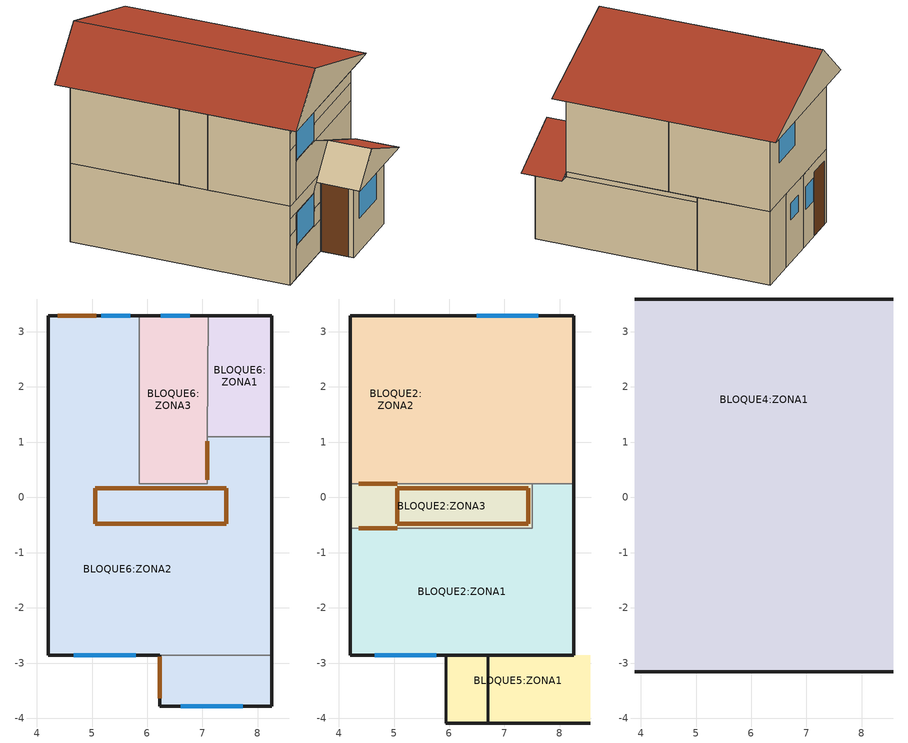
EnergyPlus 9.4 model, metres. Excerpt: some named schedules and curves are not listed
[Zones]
BLOQUE6:ZONA2
 floor ground (Combined ground floor - Uninsulated - Lightweight): 8.26,-3.78 6.23,-3.78 6.23,-2.86 8.26,-2.86 z0; 5.86,0.24 4.21,0.24 4.21,3.29 5.86,3.29 z0; 7.08,-2.86 4.21,-2.86 4.21,0.24 7.08,0.24 z0; 8.26,-2.86 7.08,-2.86 7.08,1.09 8.26,1.09 z0
 wall outside (Wall - Uninsulated - Lightweight): 5.86,3.29 4.21,3.29 4.21,-2.86 z0:2.3; 8.26,-2.86 8.26,1.09 z2.15:2.3; 6.23,-2.86 6.23,-3.78 8.26,-3.78 8.26,1.09 z0:2.15; 5.83,-2.86 6.23,-2.86 z0.93:1.43; 4.63,-2.86 6.23,-2.86 z0:0.93; 4.21,-2.86 4.63,-2.86 z0:1.43; 4.21,-2.86 4.63,-2.86 z1.43:1.93; 4.63,-2.86 5.83,-2.86 z0.93:1.93; 5.83,-2.86,1.43 6.23,-2.86,1.43 6.23,-2.86,2.15 5.93,-2.86,2.15 5.83,-2.86,2.03; 4.21,-2.86,1.93 5.74,-2.86,1.93 6.07,-2.86,2.3 4.21,-2.86,2.3
 wall to BLOQUE5:ZONA1 (Semi-exposed wall Uninsulated - Lightweight): 5.93,-2.86,2.15 8.26,-2.86,2.15 8.26,-2.86,2.29 8.23,-2.86,2.3 6.07,-2.86,2.3
 wall to BLOQUE6:ZONA3 (Lightweight 2 x 25mm gypsum plasterboard with 100mm cavity): 7.08,1.09 7.08,0.24 5.86,0.24 5.86,3.29 z0:2.3
 wall to BLOQUE6:ZONA1 (Lightweight 2 x 25mm gypsum plasterboard with 100mm cavity): 8.26,1.09 7.08,1.09 z0:2.3
 window (Acristalamiento exterior del proyecto - 1001): 5.69,3.29 5.17,3.29 z1.12:1.84; 4.67,-2.86 5.79,-2.86 / 6.61,-3.78 7.73,-3.78 z0.97:1.89
 door inside (IRTSurface): 5.06,-0.48 7.43,-0.48 7.43,0.17 5.06,0.17 z2.3
 door (Wooden door): 5.08,3.29 4.38,3.29 / 6.23,-2.89 6.23,-3.63 z0:2
 door inside (Wooden door): 7.08,1.02 7.08,0.32 z0:2
BLOQUE6:ZONA3
 floor ground (Combined ground floor - Uninsulated - Lightweight): 7.08,0.24 5.86,0.24 5.86,3.29 7.11,3.29 z0
 wall outside (Wall - Uninsulated - Lightweight): 7.11,3.29 5.86,3.29 z0:2.3
 wall to BLOQUE6:ZONA1 (Lightweight 2 x 25mm gypsum plasterboard with 100mm cavity_Rev): 7.08,1.09 7.11,3.29 z0:2.3
 window (Acristalamiento exterior del proyecto - 1001): 6.77,3.29 6.25,3.29 z1.32:1.84
BLOQUE6:ZONA1
 floor ground (Combined ground floor - Uninsulated - Lightweight): 8.26,1.09 7.08,1.09 7.11,3.29 8.26,3.29 z0
 wall outside (Wall - Uninsulated - Lightweight): 8.26,1.09 8.26,3.29 7.11,3.29 z0:2.3
BLOQUE5:ZONA1
 floor outside (Combined external floor - Uninsulated - Lightweight): 6.23,-3.78 5.93,-3.78 5.93,-2.86 6.23,-2.86 z2.15; 8.26,-4.09 5.93,-4.09 5.93,-3.78 8.26,-3.78 z2.15; 8.55,-4.09 8.26,-4.09 8.26,-2.86 8.55,-2.86 z2.15
 floor to BLOQUE6:ZONA2 (Combined semi-exposed roof - Uninsulated - Lightweight_Reversed): 8.26,-3.78 6.23,-3.78 6.23,-2.86 8.26,-2.86 z2.15
 wall outside (Wall - Uninsulated - Lightweight): 5.93,-2.86,2.15 5.93,-4.09,2.15 6.7,-4.09,3.01 6.7,-2.86,3.01; 5.93,-4.09,2.15 8.55,-4.09,2.15 6.7,-4.09,3.01
 wall to BLOQUE2:ZONA1 (Semi-exposed wall Uninsulated - Lightweight_Rev): 8.23,-2.86,2.3 6.07,-2.86,2.3 6.7,-2.86,3.01
 roof outside (Pitched roof - Uninsulated - Lightweight): 8.55,-4.09,2.15 8.55,-2.86,2.15 6.7,-2.86,3.01 6.7,-4.09,3.01
BLOQUE2:ZONA1
 floor to BLOQUE6:ZONA2 (100mm concrete slab_Reversed_Rev): 8.26,-0.56 7.51,-0.56 7.51,0.24 8.26,0.24 z2.3; 8.26,-2.86 4.21,-2.86 4.21,-0.56 8.26,-0.56 z2.3
 wall outside (Wall - Uninsulated - Lightweight): 8.26,-2.86 8.26,0.24 / 4.21,-0.56 4.21,-2.86 z2.3:4.69; 5.81,-2.86 8.26,-2.86 z3.42:3.92; 4.21,-2.86 4.61,-2.86 z2.3:3.92; 4.21,-2.86 4.61,-2.86 z3.92:4.42; 4.21,-2.86 5.81,-2.86 z4.42:4.69; 5.81,-2.86 8.26,-2.86 z3.92:4.69; 4.61,-2.86 5.81,-2.86 z3.42:4.42; 4.61,-2.86,2.3 6.07,-2.86,2.3 6.7,-2.86,3.01 5.82,-2.86,3.42 4.61,-2.86,3.42; 5.82,-2.86,3.42 8.23,-2.86,2.3 8.26,-2.86,2.3 8.26,-2.86,3.42
 wall to BLOQUE2:ZONA3 (Lightweight 2 x 25mm gypsum plasterboard with 100mm cavity_Rev): 7.51,0.24 7.51,-0.56 4.21,-0.56 z2.3:4.69
 wall to BLOQUE2:ZONA2 (Lightweight 2 x 25mm gypsum plasterboard with 100mm cavity): 8.26,0.24 7.51,0.24 z2.3:4.69
 window (Acristalamiento exterior del proyecto - 1001): 4.65,-2.86 5.77,-2.86 z3.46:4.38
 door inside (Wooden door_Rev): 5.06,-0.56 4.36,-0.56 z2.4:4.4
BLOQUE2:ZONA3
 floor to BLOQUE6:ZONA2 (100mm concrete slab_Reversed_Rev): 7.51,-0.56 4.21,-0.56 4.21,0.24 7.51,0.24 z2.3
 wall outside (Wall - Uninsulated - Lightweight): 4.21,0.24 4.21,-0.56 z2.3:4.69
 wall to BLOQUE2:ZONA2 (Lightweight 2 x 25mm gypsum plasterboard with 100mm cavity): 7.51,0.24 4.21,0.24 z2.3:4.69
 door inside (Wooden door): 5.06,0.24 4.36,0.24 z2.4:4.4
BLOQUE2:ZONA2
 floor to BLOQUE6:ZONA2 (100mm concrete slab_Reversed_Rev): 5.86,0.24 4.21,0.24 4.21,3.29 5.86,3.29 z2.3; 8.26,0.24 7.08,0.24 7.08,1.09 8.26,1.09 z2.3
 floor to BLOQUE6:ZONA1 (100mm concrete slab_Reversed_Rev): 8.26,1.09 7.08,1.09 7.11,3.29 8.26,3.29 z2.3
 floor to BLOQUE6:ZONA3 (100mm concrete slab_Reversed_Rev): 7.08,0.24 5.86,0.24 5.86,3.29 7.11,3.29 z2.3
 wall outside (Wall - Uninsulated - Lightweight): 8.26,0.24 8.26,3.29 4.21,3.29 4.21,0.24 z2.3:4.69
 window (Acristalamiento exterior del proyecto - 1001): 7.62,3.29 6.5,3.29 z3.53:4.45
BLOQUE4:ZONA1
 floor outside (Combined external floor - Uninsulated - Lightweight): 4.21,-2.86 3.89,-2.86 3.89,0.22 4.21,0.22 z4.69; 8.26,-3.16 3.89,-3.16 3.89,-2.86 8.26,-2.86 z4.69; 8.58,-3.16 8.26,-3.16 8.26,0.22 8.58,0.22 z4.69; 8.58,0.22 8.26,0.22 8.26,3.29 8.58,3.29 z4.69; 8.58,3.29 4.21,3.29 4.21,3.59 8.58,3.59 z4.69; 4.21,0.22 3.89,0.22 3.89,3.59 4.21,3.59 z4.69
 floor to BLOQUE2:ZONA3 (Combined semi-exposed roof - Uninsulated - Lightweight_Rev): 7.51,-0.56 4.21,-0.56 4.21,0.24 7.51,0.24 z4.69
 floor to BLOQUE2:ZONA1 (Combined semi-exposed roof - Uninsulated - Lightweight_Rev): 8.26,-0.56 7.51,-0.56 7.51,0.24 8.26,0.24 z4.69; 8.26,-2.86 4.21,-2.86 4.21,-0.56 8.26,-0.56 z4.69
 floor to BLOQUE2:ZONA2 (Combined semi-exposed roof - Uninsulated - Lightweight_Rev): 8.26,0.24 4.21,0.24 4.21,3.29 8.26,3.29 z4.69
 wall outside (Wall - Uninsulated - Lightweight): 8.58,3.59,4.69 3.89,3.59,4.69 5.15,3.59,5.93; 3.89,-3.16,4.69 8.58,-3.16,4.69 5.15,-3.16,5.93
 roof outside (Pitched roof - Uninsulated - Lightweight): 8.58,-3.16,4.69 8.58,3.59,4.69 5.15,3.59,5.93 5.15,-3.16,5.93; 3.89,3.59,4.69 3.89,-3.16,4.69 5.15,-3.16,5.93 5.15,3.59,5.93
[Building]
Edificio 1: North Axis=0; Terrain=Suburbs; Loads Convergence Tolerance Value=0.04; Temperature Convergence Tolerance Value=0.4; Solar Distribution=FullExterior; Maximum Number of Warmup Days=25; Minimum Number of Warmup Days=6
[Site:Location]
Sitio (01-01:31-12)  (01-01:31-12): Latitude=-36.77; Longitude=-73.07; Time Zone=-4; Elevation=148
[SizingPeriod:DesignDay] Day of Month=15; Humidity Condition Type=WetBulb; Barometric Pressure=99559.6; Wind Direction=0; Rain Indicator=No; Snow Indicator=No
Name | Month | Day Type | Maximum DryBulb Temperature | Daily DryBulb Temperature Range | Wetbulb or DewPoint at Maximum DryBulb | Wind Speed | Daylight Saving Time Indicator | Solar Model Indicator | Sky Clearness
Summer Design Day in Sitio (01-01:31-12) Jan | 1 | SummerDesignDay | 24.4 | 11.1 | 17.2 | 0 | Yes | ASHRAEClearSky | 0.98
Winter Design Day in Sitio (01-01:31-12) | 7 | WinterDesignDay | 1.2 | 0 | 1.2 | 17.4 | No |  | 0
[Site:GroundTemperature:BuildingSurface]
18, 18, 18, 18, 18, 18, 18, 18, 18, 18, 18, 18
[Site:GroundTemperature:FCfactorMethod]
January Ground Temperature=16.22; February Ground Temperature=16.49; March Ground Temperature=15.89; April Ground Temperature=14.99; May Ground Temperature=12.69; June Ground Temperature=10.94; July Ground Temperature=9.79; August Ground Temperature=9.47; September Ground Temperature=10.13; October Ground Temperature=11.53; November Ground Temperature=13.37; December Ground Temperature=15.05
[Site:GroundTemperature:Shallow]
14, 14, 14, 14, 14, 14, 14, 14, 14, 14, 14, 14
[Site:GroundTemperature:Deep]
14, 14, 14, 14, 14, 14, 14, 14, 14, 14, 14, 14
[Site:GroundReflectance]
0.2, 0.2, 0.2, 0.2, 0.2, 0.2, 0.2, 0.2, 0.2, 0.2, 0.2, 0.2
[Site:GroundReflectance:SnowModifier]
2, 2
[Material] Roughness=Rough; Thermal Absorptance=0.9
Name | Thickness | Conductivity | Density | Specific Heat | Solar Absorptance | Visible Absorptance
Plasterboard_.013 | 0.013 | 0.25 | 2800 | 896 | 0.5 | 0.5
Plywood (Heavyweight)_.01 | 0.01 | 0.15 | 700 | 1420 | 0.78 | 0.78
External Rendering_.025 | 0.025 | 0.5 | 1300 | 1000 | 0.7 | 0.7
Timber Flooring_.005 | 0.005 | 0.14 | 650 | 1200 | 0.78 | 0.78
Clay Tile (roofing)_.025 | 0.025 | 1 | 2000 | 800 | 0.7 | 0.7
Roofing Felt_.005 | 0.005 | 0.19 | 960 | 837 | 0.8 | 0.8
Lightweight Metallic Cladding_.006 | 0.006 | 0.29 | 1250 | 1000 | 0.4 | 0.4
Gypsum Plasterboard_.013 | 0.013 | 0.25 | 900 | 1000 | 0.5 | 0.5
Cast Concrete (Dense)_.1 | 0.1 | 1.4 | 2100 | 840 | 0.6 | 0.6
Painted Oak_.035 | 0.035 | 0.19 | 700 | 2390 | 0.5 | 0.5
Gypsum Plasterboard_.025 | 0.025 | 0.25 | 900 | 1000 | 0.5 | 0.5
Cast Concrete_.1 | 0.1 | 1.13 | 2000 | 1000 | 0.6 | 0.6
Floor/Roof Screed_.07 | 0.07 | 0.41 | 1200 | 840 | 0.73 | 0.73
Timber Flooring_.03 | 0.03 | 0.14 | 650 | 1200 | 0.78 | 0.78
[Material:NoMass] Roughness=Rough; Thermal Absorptance=0.9; Solar Absorptance=0.7; Visible Absorptance=0.7
Name | Thermal Resistance
1_RVAL_2; 20_RVAL_2 | 0.18
3_RVAL_2; 5_RVAL_2; 7_RVAL_2; 8_RVAL_2; 9_RVAL_2; 15_RVAL_2; 16_RVAL_2 | 0.15
[Material:InfraredTransparent]
IRTMaterial
[WindowMaterial:Glazing] Optical Data Type=SpectralAverage; Thickness=0.003; Infrared Transmittance at Normal Incidence=0; Front Side Infrared Hemispherical Emissivity=0.84; Conductivity=0.9; Dirt Correction Factor for Solar and Visible Transmittance=1
Name | Solar Transmittance at Normal Incidence | Front Side Solar Reflectance at Normal Incidence | Back Side Solar Reflectance at Normal Incidence | Visible Transmittance at Normal Incidence | Front Side Visible Reflectance at Normal Incidence | Back Side Visible Reflectance at Normal Incidence | Back Side Infrared Hemispherical Emissivity
2 | 0.837 | 0.075 | 0.075 | 0.898 | 0.081 | 0.081 | 0.84
38 | 0.74 | 0.09 | 0.1 | 0.82 | 0.11 | 0.12 | 0.2
[WindowMaterial:Gas]
1002: Gas Type=Air; Thickness=0.013
[Construction]
IRTSurface: IRTMaterial
Combined semi-exposed roof - Uninsulated - Lightweight_Reversed: Plasterboard_.013, 1_RVAL_2, Plywood (Heavyweight)_.01
Combined external floor - Uninsulated - Lightweight: External Rendering_.025, 3_RVAL_2, Timber Flooring_.005
Pitched roof - Uninsulated - Lightweight: Clay Tile (roofing)_.025, 5_RVAL_2, Roofing Felt_.005
Semi-exposed wall Uninsulated - Lightweight: Lightweight Metallic Cladding_.006, 7_RVAL_2, Gypsum Plasterboard_.013
Semi-exposed wall Uninsulated - Lightweight_Rev: Gypsum Plasterboard_.013, 8_RVAL_2, Lightweight Metallic Cladding_.006
Wall - Uninsulated - Lightweight: Lightweight Metallic Cladding_.006, 9_RVAL_2, Gypsum Plasterboard_.013
100mm concrete slab_Reversed_Rev: Cast Concrete (Dense)_.1
Wooden door; Wooden door_Rev: Painted Oak_.035
Lightweight 2 x 25mm gypsum plasterboard with 100mm cavity: Gypsum Plasterboard_.025, 15_RVAL_2, Gypsum Plasterboard_.025
Lightweight 2 x 25mm gypsum plasterboard with 100mm cavity_Rev: Gypsum Plasterboard_.025, 16_RVAL_2, Gypsum Plasterboard_.025
Combined ground floor - Uninsulated - Lightweight: Cast Concrete_.1, Floor/Roof Screed_.07, Timber Flooring_.03
Combined semi-exposed roof - Uninsulated - Lightweight_Rev: Plasterboard_.013, 20_RVAL_2, Plywood (Heavyweight)_.01
Acristalamiento exterior del proyecto - 1001: 38, 1002, 2
[WindowProperty:FrameAndDivider]
1: Frame Width=0.04; Frame Outside Projection=0; Frame Inside Projection=0; Frame Conductance=9.5; Ratio of FrameEdge Glass Conductance to CenterOfGlass Conductance=1; Frame Solar Absorptance=0.5; Frame Visible Absorptance=0.5; Frame Thermal Hemispherical Emissivity=0.9; Divider Type=DividedLite; Divider Width=0.02; Number of Horizontal Dividers=1; Number of Vertical Dividers=1; Divider Outside Projection=0; Divider Inside Projection=0; Divider Conductance=9.5; Ratio of DividerEdge Glass Conductance to CenterOfGlass Conductance=1; Divider Solar Absorptance=0.5; Divider Visible Absorptance=0.5; Divider Thermal Hemispherical Emissivity=0.9; Outside Reveal Solar Absorptance=0.5; Inside Sill Depth=0; Inside Sill Solar Absorptance=0.5; Inside Reveal Depth=0; Inside Reveal Solar Absorptance=0.5
[Zone] Type=1; Multiplier=1; Zone Inside Convection Algorithm=TARP
Name | Volume | Floor Area | Part of Total Floor Area
BLOQUE5:ZONA1 | 0.7649 | 2.2914 | No
BLOQUE6:ZONA2 | 42.9453 | 18.7862 | Yes
BLOQUE6:ZONA1 | 4.812 | 2.0922 | Yes
BLOQUE6:ZONA3 | 7.2531 | 3.1535 | Yes
BLOQUE2:ZONA3 | 4.6985 | 0.3717 | Yes
BLOQUE2:ZONA1 | 20.4027 | 8.9095 | Yes
BLOQUE2:ZONA2 | 26 | 11.3537 | Yes
BLOQUE4:ZONA1 | 14.0303 | 26.4905 | No
[PEOPLE] Number of People Schedule=Heating_activation_time_chile; Number of People Calculation Method=People/Area; People per Zone Floor Area=0.111; Fraction Radiant=0.3; Sensible Heat Fraction=AutoCalculate; Carbon Dioxide Generation Rate=3.82e-08; Enable ASHRAE 55 Comfort Warnings=No; Mean Radiant Temperature Calculation Type=ZoneAveraged; Work Efficiency Schedule=Work efficiency; Clothing Insulation Calculation Method=ClothingInsulationSchedule; Air Velocity Schedule=Default Air Velocity for Comfort Calculations; Thermal Comfort Model 1 Type=AdaptiveASH55; Thermal Comfort Model 2 Type=AdaptiveCEN15251
Name | Zone or ZoneList | Activity Level Schedule | Clothing Insulation Schedule
People BLOQUE6:ZONA2 | BLOQUE6:ZONA2 | Activity Schedule 3259 | Clothing Schedule 3259
People BLOQUE6:ZONA1 | BLOQUE6:ZONA1 | Activity Schedule 3273 | Clothing Schedule 3273
People BLOQUE6:ZONA3 | BLOQUE6:ZONA3 | Activity Schedule 3280 | Clothing Schedule 3280
People BLOQUE2:ZONA3 | BLOQUE2:ZONA3 | Activity Schedule 3316 | Clothing Schedule 3316
People BLOQUE2:ZONA1 | BLOQUE2:ZONA1 | Activity Schedule 3323 | Clothing Schedule 3323
People BLOQUE2:ZONA2 | BLOQUE2:ZONA2 | Activity Schedule 3332 | Clothing Schedule 3332
[Lights] Design Level Calculation Method=Watts/Area; Return Air Fraction=0; Fraction Radiant=0.42; Fraction Visible=0.18; Fraction Replaceable=1
Name | Zone or ZoneList | Schedule | Watts per Zone Floor Area | EndUse Subcategory
BLOQUE5:ZONA1 General lighting | BLOQUE5:ZONA1 | 8:00 - 18:00 Mon - Sat | 7.5 | ELECTRIC EQUIPMENT#BLOQUE5:ZONA1#GeneralLights
BLOQUE6:ZONA2 General lighting | BLOQUE6:ZONA2 | Office_OpenOff_Light | 20 | ELECTRIC EQUIPMENT#BLOQUE6:ZONA2#GeneralLights
BLOQUE6:ZONA1 General lighting | BLOQUE6:ZONA1 | Office_OpenOff_Light | 20 | ELECTRIC EQUIPMENT#BLOQUE6:ZONA1#GeneralLights
BLOQUE6:ZONA3 General lighting | BLOQUE6:ZONA3 | Office_OpenOff_Light | 20 | ELECTRIC EQUIPMENT#BLOQUE6:ZONA3#GeneralLights
BLOQUE2:ZONA3 General lighting | BLOQUE2:ZONA3 | Office_OpenOff_Light | 20 | ELECTRIC EQUIPMENT#BLOQUE2:ZONA3#GeneralLights
BLOQUE2:ZONA1 General lighting | BLOQUE2:ZONA1 | Office_OpenOff_Light | 20 | ELECTRIC EQUIPMENT#BLOQUE2:ZONA1#GeneralLights
BLOQUE2:ZONA2 General lighting | BLOQUE2:ZONA2 | Office_OpenOff_Light | 20 | ELECTRIC EQUIPMENT#BLOQUE2:ZONA2#GeneralLights
BLOQUE4:ZONA1 General lighting | BLOQUE4:ZONA1 | 8:00 - 18:00 Mon - Sat | 7.5 | ELECTRIC EQUIPMENT#BLOQUE4:ZONA1#GeneralLights
[OtherEquipment] Fuel Type=Electricity; Schedule=Office_OpenOff_Equip; Design Level Calculation Method=Watts/Area; Power per Zone Floor Area=11.77; Fraction Latent=0; Fraction Radiant=0.2; Fraction Lost=0; Carbon Dioxide Generation Rate=0; EndUse Subcategory=General
Name | Zone or ZoneList
BLOQUE6:ZONA2 Equipment gain | BLOQUE6:ZONA2
BLOQUE6:ZONA1 Equipment gain | BLOQUE6:ZONA1
BLOQUE6:ZONA3 Equipment gain | BLOQUE6:ZONA3
BLOQUE2:ZONA3 Equipment gain | BLOQUE2:ZONA3
BLOQUE2:ZONA1 Equipment gain | BLOQUE2:ZONA1
BLOQUE2:ZONA2 Equipment gain | BLOQUE2:ZONA2
[ZoneInfiltration:DesignFlowRate] Schedule=On 24/7; Design Flow Rate Calculation Method=Flow/zone; Constant Term Coefficient=1; Temperature Term Coefficient=0; Velocity Term Coefficient=0; Velocity Squared Term Coefficient=0
Name | Zone or ZoneList | Design Flow Rate
BLOQUE5:ZONA1 Infiltration | BLOQUE5:ZONA1 | 0.000212
BLOQUE6:ZONA2 Infiltration | BLOQUE6:ZONA2 | 0.011929
BLOQUE6:ZONA1 Infiltration | BLOQUE6:ZONA1 | 0.001337
BLOQUE6:ZONA3 Infiltration | BLOQUE6:ZONA3 | 0.002015
BLOQUE2:ZONA3 Infiltration | BLOQUE2:ZONA3 | 0.001305
BLOQUE2:ZONA1 Infiltration | BLOQUE2:ZONA1 | 0.005667
BLOQUE2:ZONA2 Infiltration | BLOQUE2:ZONA2 | 0.007222
BLOQUE4:ZONA1 Infiltration | BLOQUE4:ZONA1 | 0.003897
[DESIGNSPECIFICATION:OUTDOORAIR] Outdoor Air Method=Flow/Person; Outdoor Air Flow per Person=0.00944; Outdoor Air Flow per Zone Floor Area=0; Outdoor Air Flow per Zone=0; Outdoor Air Flow Air Changes per Hour=0; Outdoor Air Schedule=On 24/7
BLOQUE6:ZONA2 Design Specification Outdoor Air Object; BLOQUE6:ZONA1 Design Specification Outdoor Air Object; BLOQUE6:ZONA3 Design Specification Outdoor Air Object; BLOQUE2:ZONA3 Design Specification Outdoor Air Object; BLOQUE2:ZONA1 Design Specification Outdoor Air Object; BLOQUE2:ZONA2 Design Specification Outdoor Air Object
[DESIGNSPECIFICATION:ZONEAIRDISTRIBUTION] Zone Air Distribution Effectiveness in Cooling Mode=1; Zone Air Distribution Effectiveness in Heating Mode=1; Zone Secondary Recirculation Fraction=0; Minimum Zone Ventilation Efficiency=0
BLOQUE6:ZONA2 Design Specification Zone Air Distribution Object; BLOQUE6:ZONA1 Design Specification Zone Air Distribution Object; BLOQUE6:ZONA3 Design Specification Zone Air Distribution Object; BLOQUE2:ZONA3 Design Specification Zone Air Distribution Object; BLOQUE2:ZONA1 Design Specification Zone Air Distribution Object; BLOQUE2:ZONA2 Design Specification Zone Air Distribution Object
[SIZING:ZONE] Zone Cooling Design Supply Air Temperature Input Method=TemperatureDifference; Zone Cooling Design Supply Air Temperature=14; Zone Cooling Design Supply Air Temperature Difference=5; Zone Heating Design Supply Air Temperature Input Method=TemperatureDifference; Zone Heating Design Supply Air Temperature=50; Zone Heating Design Supply Air Temperature Difference=5; Zone Cooling Design Supply Air Humidity Ratio=0.009; Zone Heating Design Supply Air Humidity Ratio=0.004; Zone Heating Sizing Factor=1.25; Zone Cooling Sizing Factor=1.15; Cooling Design Air Flow Method=DesignDay; Cooling Design Air Flow Rate=0; Cooling Minimum Air Flow per Zone Floor Area=0.00076; Cooling Minimum Air Flow=0; Cooling Minimum Air Flow Fraction=0; Heating Design Air Flow Method=DesignDay; Heating Design Air Flow Rate=0; Heating Maximum Air Flow per Zone Floor Area=0.00203; Heating Maximum Air Flow=0.14158; Heating Maximum Air Flow Fraction=0.3; Account for Dedicated Outdoor Air System=Yes; Dedicated Outdoor Air System Control Strategy=NeutralSupplyAir; Dedicated Outdoor Air Low Setpoint Temperature for Design=autosize; Dedicated Outdoor Air High Setpoint Temperature for Design=autosize
Name | Design Specification Outdoor Air Object | Design Specification Zone Air Distribution Object
BLOQUE6:ZONA2 | BLOQUE6:ZONA2 Design Specification Outdoor Air Object | BLOQUE6:ZONA2 Design Specification Zone Air Distribution Object
BLOQUE6:ZONA1 | BLOQUE6:ZONA1 Design Specification Outdoor Air Object | BLOQUE6:ZONA1 Design Specification Zone Air Distribution Object
BLOQUE6:ZONA3 | BLOQUE6:ZONA3 Design Specification Outdoor Air Object | BLOQUE6:ZONA3 Design Specification Zone Air Distribution Object
BLOQUE2:ZONA3 | BLOQUE2:ZONA3 Design Specification Outdoor Air Object | BLOQUE2:ZONA3 Design Specification Zone Air Distribution Object
BLOQUE2:ZONA1 | BLOQUE2:ZONA1 Design Specification Outdoor Air Object | BLOQUE2:ZONA1 Design Specification Zone Air Distribution Object
BLOQUE2:ZONA2 | BLOQUE2:ZONA2 Design Specification Outdoor Air Object | BLOQUE2:ZONA2 Design Specification Zone Air Distribution Object
[ZONECONTROL:THERMOSTAT] Control Type Schedule=Control type schedule: Always 4; Temperature Difference Between Cutout And Setpoint=0
Name | Zone or ZoneList | Control 1
BLOQUE6:ZONA2 Thermostat | BLOQUE6:ZONA2 | BLOQUE6:ZONA2 Dual SP
BLOQUE6:ZONA1 Thermostat | BLOQUE6:ZONA1 | BLOQUE6:ZONA1 Dual SP
BLOQUE6:ZONA3 Thermostat | BLOQUE6:ZONA3 | BLOQUE6:ZONA3 Dual SP
BLOQUE2:ZONA3 Thermostat | BLOQUE2:ZONA3 | BLOQUE2:ZONA3 Dual SP
BLOQUE2:ZONA1 Thermostat | BLOQUE2:ZONA1 | BLOQUE2:ZONA1 Dual SP
BLOQUE2:ZONA2 Thermostat | BLOQUE2:ZONA2 | BLOQUE2:ZONA2 Dual SP
[ZoneControl:Thermostat:OperativeTemperature] Radiative Fraction Input Mode=Scheduled; Radiative Fraction Schedule=TypOperativeTempControlSch
Name | Thermostat
 | BLOQUE6:ZONA2 Thermostat
 | BLOQUE6:ZONA1 Thermostat
 | BLOQUE6:ZONA3 Thermostat
 | BLOQUE2:ZONA3 Thermostat
 | BLOQUE2:ZONA1 Thermostat
 | BLOQUE2:ZONA2 Thermostat
[THERMOSTATSETPOINT:DUALSETPOINT]
Name | Heating Setpoint Temperature Schedule | Cooling Setpoint Temperature Schedule
BLOQUE6:ZONA2 Dual SP | AHST_Sch_BLOQUE6_ZONA2 | ACST_Sch_BLOQUE6_ZONA2
BLOQUE6:ZONA1 Dual SP | AHST_Sch_BLOQUE6_ZONA1 | ACST_Sch_BLOQUE6_ZONA1
BLOQUE6:ZONA3 Dual SP | AHST_Sch_BLOQUE6_ZONA3 | ACST_Sch_BLOQUE6_ZONA3
BLOQUE2:ZONA3 Dual SP | AHST_Sch_BLOQUE2_ZONA3 | ACST_Sch_BLOQUE2_ZONA3
BLOQUE2:ZONA1 Dual SP | AHST_Sch_BLOQUE2_ZONA1 | ACST_Sch_BLOQUE2_ZONA1
BLOQUE2:ZONA2 Dual SP | AHST_Sch_BLOQUE2_ZONA2 | ACST_Sch_BLOQUE2_ZONA2
[ZoneHVAC:IdealLoadsAirSystem] Maximum Heating Supply Air Temperature=35; Minimum Cooling Supply Air Temperature=12; Maximum Heating Supply Air Humidity Ratio=0.0156; Minimum Cooling Supply Air Humidity Ratio=0.0077; Heating Limit=LimitCapacity; Maximum Heating Air Flow Rate=Autosize; Maximum Sensible Heating Capacity=Autosize; Cooling Limit=LimitFlowRateAndCapacity; Maximum Cooling Air Flow Rate=Autosize; Maximum Total Cooling Capacity=Autosize; Heating Availability Schedule=On; Cooling Availability Schedule=On; Dehumidification Control Type=None; Humidification Control Type=None; Outdoor Air Economizer Type=NoEconomizer; Heat Recovery Type=None
Name | Design Specification Outdoor Air Object
BLOQUE6:ZONA2 Ideal Loads Air | BLOQUE6:ZONA2
BLOQUE6:ZONA1 Ideal Loads Air | BLOQUE6:ZONA1
BLOQUE6:ZONA3 Ideal Loads Air | BLOQUE6:ZONA3
BLOQUE2:ZONA3 Ideal Loads Air | BLOQUE2:ZONA3
BLOQUE2:ZONA1 Ideal Loads Air | BLOQUE2:ZONA1
BLOQUE2:ZONA2 Ideal Loads Air | BLOQUE2:ZONA2
[ZONEHVAC:TERMINALUNIT:VARIABLEREFRIGERANTFLOW] Terminal Unit Availability Schedule=Heating_activation_time_chile; Cooling Supply Air Flow Rate=autosize; No Cooling Supply Air Flow Rate=autosize; Heating Supply Air Flow Rate=autosize; No Heating Supply Air Flow Rate=autosize; Cooling Outdoor Air Flow Rate=0; Heating Outdoor Air Flow Rate=0; No Load Outdoor Air Flow Rate=0; Supply Air Fan Operating Mode Schedule=On 24/7; Supply Air Fan Placement=DrawThrough; Zone Terminal Unit On Parasitic Electric Energy Use=30; Zone Terminal Unit Off Parasitic Electric Energy Use=20; Maximum Supply Air Temperature from Supplemental Heater=autosize; Maximum Outdoor DryBulb Temperature for Supplemental Heater Operation=21
Name | Supply Air Fan Object | Cooling Coil Object | Heating Coil Object
BLOQUE6:ZONA2 VRF Indoor Unit | BLOQUE6:ZONA2 VRF Indoor Unit Supply Fan | BLOQUE6:ZONA2 VRF Indoor Unit DX Cooling Coil | BLOQUE6:ZONA2 VRF Indoor Unit DX Heating Coil
BLOQUE6:ZONA1 VRF Indoor Unit | BLOQUE6:ZONA1 VRF Indoor Unit Supply Fan | BLOQUE6:ZONA1 VRF Indoor Unit DX Cooling Coil | BLOQUE6:ZONA1 VRF Indoor Unit DX Heating Coil
BLOQUE6:ZONA3 VRF Indoor Unit | BLOQUE6:ZONA3 VRF Indoor Unit Supply Fan | BLOQUE6:ZONA3 VRF Indoor Unit DX Cooling Coil | BLOQUE6:ZONA3 VRF Indoor Unit DX Heating Coil
BLOQUE2:ZONA3 VRF Indoor Unit | BLOQUE2:ZONA3 VRF Indoor Unit Supply Fan | BLOQUE2:ZONA3 VRF Indoor Unit DX Cooling Coil | BLOQUE2:ZONA3 VRF Indoor Unit DX Heating Coil
BLOQUE2:ZONA1 VRF Indoor Unit | BLOQUE2:ZONA1 VRF Indoor Unit Supply Fan | BLOQUE2:ZONA1 VRF Indoor Unit DX Cooling Coil | BLOQUE2:ZONA1 VRF Indoor Unit DX Heating Coil
BLOQUE2:ZONA2 VRF Indoor Unit | BLOQUE2:ZONA2 VRF Indoor Unit Supply Fan | BLOQUE2:ZONA2 VRF Indoor Unit DX Cooling Coil | BLOQUE2:ZONA2 VRF Indoor Unit DX Heating Coil
[Zone equipment]
BLOQUE6:ZONA2: BLOQUE6:ZONA2 VRF Indoor Unit
BLOQUE6:ZONA1: BLOQUE6:ZONA1 VRF Indoor Unit
BLOQUE6:ZONA3: BLOQUE6:ZONA3 VRF Indoor Unit
BLOQUE2:ZONA3: BLOQUE2:ZONA3 VRF Indoor Unit
BLOQUE2:ZONA1: BLOQUE2:ZONA1 VRF Indoor Unit
BLOQUE2:ZONA2: BLOQUE2:ZONA2 VRF Indoor Unit
[FAN:CONSTANTVOLUME] Availability Schedule=Heating_activation_time_chile; Fan Total Efficiency=0.7; Pressure Rise=100; Maximum Flow Rate=autosize; Motor Efficiency=0.9; Motor In Airstream Fraction=1; EndUse Subcategory=General
BLOQUE6:ZONA2 VRF Indoor Unit Supply Fan; BLOQUE6:ZONA1 VRF Indoor Unit Supply Fan; BLOQUE6:ZONA3 VRF Indoor Unit Supply Fan; BLOQUE2:ZONA3 VRF Indoor Unit Supply Fan; BLOQUE2:ZONA1 VRF Indoor Unit Supply Fan; BLOQUE2:ZONA2 VRF Indoor Unit Supply Fan
[COIL:COOLING:DX:VARIABLEREFRIGERANTFLOW] Availability Schedule=On 24/7; Gross Rated Total Cooling Capacity=autosize; Gross Rated Sensible Heat Ratio=autosize; Rated Air Flow Rate=autosize; Cooling Capacity Ratio Modifier Function of Temperature Curve=VRFTUCoolCapFT; Cooling Capacity Modifier Curve Function of Flow Fraction=VRFACCoolCapFFF
BLOQUE6:ZONA2 VRF Indoor Unit DX Cooling Coil; BLOQUE6:ZONA1 VRF Indoor Unit DX Cooling Coil; BLOQUE6:ZONA3 VRF Indoor Unit DX Cooling Coil; BLOQUE2:ZONA3 VRF Indoor Unit DX Cooling Coil; BLOQUE2:ZONA1 VRF Indoor Unit DX Cooling Coil; BLOQUE2:ZONA2 VRF Indoor Unit DX Cooling Coil
[COIL:HEATING:DX:VARIABLEREFRIGERANTFLOW] Availability Schedule=On 24/7; Gross Rated Heating Capacity=autosize; Rated Air Flow Rate=autosize; Heating Capacity Ratio Modifier Function of Temperature Curve=VRFTUHeatCapFT; Heating Capacity Modifier Function of Flow Fraction Curve=VRFACCoolCapFFF
BLOQUE6:ZONA2 VRF Indoor Unit DX Heating Coil; BLOQUE6:ZONA1 VRF Indoor Unit DX Heating Coil; BLOQUE6:ZONA3 VRF Indoor Unit DX Heating Coil; BLOQUE2:ZONA3 VRF Indoor Unit DX Heating Coil; BLOQUE2:ZONA1 VRF Indoor Unit DX Heating Coil; BLOQUE2:ZONA2 VRF Indoor Unit DX Heating Coil
[AIRCONDITIONER:VARIABLEREFRIGERANTFLOW] Availability Schedule=Heating_activation_time_chile; Gross Rated Total Cooling Capacity=autosize; Gross Rated Cooling COP=2; Minimum Outdoor Temperature in Cooling Mode=-20; Maximum Outdoor Temperature in Cooling Mode=80; Cooling Capacity Ratio Modifier Function of Low Temperature Curve=VRFCoolCapFT; Cooling Capacity Ratio Boundary Curve=VRFCoolCapFTBoundary; Cooling Capacity Ratio Modifier Function of High Temperature Curve=VRFCoolCapFTHi; Cooling Energy Input Ratio Modifier Function of Low Temperature Curve=VRFCoolEIRFT; Cooling Energy Input Ratio Boundary Curve=VRFCoolEIRFTBoundary; Cooling Energy Input Ratio Modifier Function of High Temperature Curve=VRFCoolEIRFTHi; Cooling Energy Input Ratio Modifier Function of Low PartLoad Ratio Curve=CoolingEIRLowPLR; Cooling Energy Input Ratio Modifier Function of High PartLoad Ratio Curve=CoolingEIRHiPLR; Cooling Combination Ratio Correction Factor Curve=CoolingCombRatio; Cooling PartLoad Fraction Correlation Curve=VRFCPLFFPLR; Gross Rated Heating Capacity=autosize; Rated Heating Capacity Sizing Ratio=1; Gross Rated Heating COP=2.1; Minimum Outdoor Temperature in Heating Mode=-20; Maximum Outdoor Temperature in Heating Mode=80; Heating Capacity Ratio Modifier Function of Low Temperature Curve=VRFHeatCapFT; Heating Capacity Ratio Boundary Curve=VRFHeatCapFTBoundary; Heating Capacity Ratio Modifier Function of High Temperature Curve=VRFHeatCapFTHi; Heating Energy Input Ratio Modifier Function of Low Temperature Curve=VRFHeatEIRFT; Heating Energy Input Ratio Boundary Curve=VRFHeatEIRFTBoundary; Heating Energy Input Ratio Modifier Function of High Temperature Curve=VRFHeatEIRFTHi; Heating Performance Curve Outdoor Temperature Type=WetBulbTemperature; Heating Energy Input Ratio Modifier Function of Low PartLoad Ratio Curve=HeatingEIRLowPLR; Heating Energy Input Ratio Modifier Function of High PartLoad Ratio Curve=HeatingEIRHiPLR; Heating Combination Ratio Correction Factor Curve=HeatingCombRatio; Heating PartLoad Fraction Correlation Curve=VRFCPLFFPLR; Minimum Heat Pump PartLoad Ratio=0.2; Master Thermostat Priority Control Type=LoadPriority; Heat Pump Waste Heat Recovery=Yes; Equivalent Piping Length used for Piping Correction Factor in Cooling Mode=50; Vertical Height used for Piping Correction Factor=15; Piping Correction Factor for Length in Cooling Mode Curve=CoolingLengthCorrectionFactor; Piping Correction Factor for Height in Cooling Mode Coefficient=0; Equivalent Piping Length used for Piping Correction Factor in Heating Mode=50; Piping Correction Factor for Length in Heating Mode Curve=VRF Piping Correction Factor for Length in Heating Mode; Piping Correction Factor for Height in Heating Mode Coefficient=0; Crankcase Heater Power per Compressor=15; Number of Compressors=2; Ratio of Compressor Size to Total Compressor Capacity=0.5; Maximum Outdoor DryBulb Temperature for Crankcase Heater=5; Defrost Strategy=Resistive; Defrost Control=Timed; Defrost Time Period Fraction=0; Resistive Defrost Heater Capacity=autosize; Maximum Outdoor Drybulb Temperature for Defrost Operation=5; Condenser Type=AirCooled; Water Condenser Volume Flow Rate=autosize; Evaporative Condenser Effectiveness=0.9; Evaporative Condenser Air Flow Rate=autosize; Evaporative Condenser Pump Rated Power Consumption=autosize; Basin Heater Capacity=0; Basin Heater Setpoint Temperature=2; Basin Heater Operating Schedule=On 24/7; Fuel Type=Electricity; Minimum Outdoor Temperature in Heat Recovery Mode=-5.99; Maximum Outdoor Temperature in Heat Recovery Mode=80; Heat Recovery Cooling Capacity Modifier Curve=VRF Heat Recovery Cooling Capacity Modifier; Initial Heat Recovery Cooling Capacity Fraction=0.5; Heat Recovery Cooling Capacity Time Constant=0.15; Heat Recovery Cooling Energy Modifier Curve=VRF Heat Recovery Cooling Energy Modifier; Initial Heat Recovery Cooling Energy Fraction=1; Heat Recovery Cooling Energy Time Constant=0; Heat Recovery Heating Capacity Modifier Curve=VRF Heat Recovery Heating Capacity Modifier; Initial Heat Recovery Heating Capacity Fraction=1; Heat Recovery Heating Capacity Time Constant=0.15; Heat Recovery Heating Energy Modifier Curve=VRF Heat Recovery Heating Energy Modifier; Initial Heat Recovery Heating Energy Fraction=1; Heat Recovery Heating Energy Time Constant=0
Name | Heat Pump | Zone Terminal Unit List
 | VRF Outdoor Unit_BLOQUE6:ZONA2 | VRF Outdoor Unit_BLOQUE6:ZONA2 Zone List
 | VRF Outdoor Unit_BLOQUE6:ZONA1 | VRF Outdoor Unit_BLOQUE6:ZONA1 Zone List
 | VRF Outdoor Unit_BLOQUE6:ZONA3 | VRF Outdoor Unit_BLOQUE6:ZONA3 Zone List
 | VRF Outdoor Unit_BLOQUE2:ZONA3 | VRF Outdoor Unit_BLOQUE2:ZONA3 Zone List
 | VRF Outdoor Unit_BLOQUE2:ZONA1 | VRF Outdoor Unit_BLOQUE2:ZONA1 Zone List
 | VRF Outdoor Unit_BLOQUE2:ZONA2 | VRF Outdoor Unit_BLOQUE2:ZONA2 Zone List
[ZONETERMINALUNITLIST]
Name | Zone Terminal Unit Name 1
VRF Outdoor Unit_BLOQUE6:ZONA2 Zone List | BLOQUE6:ZONA2 VRF Indoor Unit
VRF Outdoor Unit_BLOQUE6:ZONA1 Zone List | BLOQUE6:ZONA1 VRF Indoor Unit
VRF Outdoor Unit_BLOQUE6:ZONA3 Zone List | BLOQUE6:ZONA3 VRF Indoor Unit
VRF Outdoor Unit_BLOQUE2:ZONA3 Zone List | BLOQUE2:ZONA3 VRF Indoor Unit
VRF Outdoor Unit_BLOQUE2:ZONA1 Zone List | BLOQUE2:ZONA1 VRF Indoor Unit
VRF Outdoor Unit_BLOQUE2:ZONA2 Zone List | BLOQUE2:ZONA2 VRF Indoor Unit
[ENERGYMANAGEMENTSYSTEM:SENSOR]
Name | OutputVariable or OutputMeter Index Key | OutputVariable or OutputMeter
RMOT | People BLOQUE6:ZONA2 | Zone Thermal Comfort CEN 15251 Adaptive Model Running Average Outdoor Air Temperature
PMOT | People BLOQUE6:ZONA2 | Zone Thermal Comfort ASHRAE 55 Adaptive Model Running Average Outdoor Air Temperature
BLOQUE6_ZONA2_OpT | BLOQUE6:ZONA2 | Zone Operative Temperature
Occ_count_BLOQUE6_ZONA2 | People BLOQUE6:ZONA2 | People Occupant Count
BLOQUE6_ZONA2_WindSpeed | BLOQUE6:ZONA2 | Zone Outdoor Air Wind Speed
BLOQUE6_ZONA2_OutT | BLOQUE6:ZONA2 | Zone Outdoor Air Drybulb Temperature
BLOQUE6_ZONA1_OpT | BLOQUE6:ZONA1 | Zone Operative Temperature
Occ_count_BLOQUE6_ZONA1 | People BLOQUE6:ZONA1 | People Occupant Count
BLOQUE6_ZONA1_WindSpeed | BLOQUE6:ZONA1 | Zone Outdoor Air Wind Speed
BLOQUE6_ZONA1_OutT | BLOQUE6:ZONA1 | Zone Outdoor Air Drybulb Temperature
BLOQUE6_ZONA3_OpT | BLOQUE6:ZONA3 | Zone Operative Temperature
Occ_count_BLOQUE6_ZONA3 | People BLOQUE6:ZONA3 | People Occupant Count
BLOQUE6_ZONA3_WindSpeed | BLOQUE6:ZONA3 | Zone Outdoor Air Wind Speed
BLOQUE6_ZONA3_OutT | BLOQUE6:ZONA3 | Zone Outdoor Air Drybulb Temperature
BLOQUE2_ZONA3_OpT | BLOQUE2:ZONA3 | Zone Operative Temperature
Occ_count_BLOQUE2_ZONA3 | People BLOQUE2:ZONA3 | People Occupant Count
BLOQUE2_ZONA3_WindSpeed | BLOQUE2:ZONA3 | Zone Outdoor Air Wind Speed
BLOQUE2_ZONA3_OutT | BLOQUE2:ZONA3 | Zone Outdoor Air Drybulb Temperature
BLOQUE2_ZONA1_OpT | BLOQUE2:ZONA1 | Zone Operative Temperature
Occ_count_BLOQUE2_ZONA1 | People BLOQUE2:ZONA1 | People Occupant Count
BLOQUE2_ZONA1_WindSpeed | BLOQUE2:ZONA1 | Zone Outdoor Air Wind Speed
BLOQUE2_ZONA1_OutT | BLOQUE2:ZONA1 | Zone Outdoor Air Drybulb Temperature
BLOQUE2_ZONA2_OpT | BLOQUE2:ZONA2 | Zone Operative Temperature
Occ_count_BLOQUE2_ZONA2 | People BLOQUE2:ZONA2 | People Occupant Count
BLOQUE2_ZONA2_WindSpeed | BLOQUE2:ZONA2 | Zone Outdoor Air Wind Speed
BLOQUE2_ZONA2_OutT | BLOQUE2:ZONA2 | Zone Outdoor Air Drybulb Temperature
OutT | Environment | Site Outdoor Air Drybulb Temperature
BLOQUE6_ZONA2_CoolCoil | BLOQUE6:ZONA2 VRF Indoor Unit DX Cooling Coil | Cooling Coil Total Cooling Rate
BLOQUE6_ZONA2_HeatCoil | BLOQUE6:ZONA2 VRF Indoor Unit DX Heating Coil | Heating Coil Heating Rate
BLOQUE6_ZONA1_CoolCoil | BLOQUE6:ZONA1 VRF Indoor Unit DX Cooling Coil | Cooling Coil Total Cooling Rate
BLOQUE6_ZONA1_HeatCoil | BLOQUE6:ZONA1 VRF Indoor Unit DX Heating Coil | Heating Coil Heating Rate
BLOQUE6_ZONA3_CoolCoil | BLOQUE6:ZONA3 VRF Indoor Unit DX Cooling Coil | Cooling Coil Total Cooling Rate
BLOQUE6_ZONA3_HeatCoil | BLOQUE6:ZONA3 VRF Indoor Unit DX Heating Coil | Heating Coil Heating Rate
BLOQUE2_ZONA3_CoolCoil | BLOQUE2:ZONA3 VRF Indoor Unit DX Cooling Coil | Cooling Coil Total Cooling Rate
BLOQUE2_ZONA3_HeatCoil | BLOQUE2:ZONA3 VRF Indoor Unit DX Heating Coil | Heating Coil Heating Rate
BLOQUE2_ZONA1_CoolCoil | BLOQUE2:ZONA1 VRF Indoor Unit DX Cooling Coil | Cooling Coil Total Cooling Rate
BLOQUE2_ZONA1_HeatCoil | BLOQUE2:ZONA1 VRF Indoor Unit DX Heating Coil | Heating Coil Heating Rate
BLOQUE2_ZONA2_CoolCoil | BLOQUE2:ZONA2 VRF Indoor Unit DX Cooling Coil | Cooling Coil Total Cooling Rate
BLOQUE2_ZONA2_HeatCoil | BLOQUE2:ZONA2 VRF Indoor Unit DX Heating Coil | Heating Coil Heating Rate
[ENERGYMANAGEMENTSYSTEM:ACTUATOR] Actuated Component Type=Schedule:Compact; Actuated Component Control Type=Schedule Value
Name | Actuated Component Unique
AHST_Act_BLOQUE6_ZONA2 | AHST_Sch_BLOQUE6_ZONA2
ACST_Act_BLOQUE6_ZONA2 | ACST_Sch_BLOQUE6_ZONA2
AHST_Act_BLOQUE6_ZONA1 | AHST_Sch_BLOQUE6_ZONA1
ACST_Act_BLOQUE6_ZONA1 | ACST_Sch_BLOQUE6_ZONA1
AHST_Act_BLOQUE6_ZONA3 | AHST_Sch_BLOQUE6_ZONA3
ACST_Act_BLOQUE6_ZONA3 | ACST_Sch_BLOQUE6_ZONA3
AHST_Act_BLOQUE2_ZONA3 | AHST_Sch_BLOQUE2_ZONA3
ACST_Act_BLOQUE2_ZONA3 | ACST_Sch_BLOQUE2_ZONA3
AHST_Act_BLOQUE2_ZONA1 | AHST_Sch_BLOQUE2_ZONA1
ACST_Act_BLOQUE2_ZONA1 | ACST_Sch_BLOQUE2_ZONA1
AHST_Act_BLOQUE2_ZONA2 | AHST_Sch_BLOQUE2_ZONA2
ACST_Act_BLOQUE2_ZONA2 | ACST_Sch_BLOQUE2_ZONA2
[ENERGYMANAGEMENTSYSTEM:PROGRAMCALLINGMANAGER]
SetComfTemp: BeginTimestepBeforePredictor; SetComfTemp
CountHours_BLOQUE6_ZONA2: BeginTimestepBeforePredictor; CountHours_BLOQUE6_ZONA2
CountHours_BLOQUE6_ZONA1: BeginTimestepBeforePredictor; CountHours_BLOQUE6_ZONA1
CountHours_BLOQUE6_ZONA3: BeginTimestepBeforePredictor; CountHours_BLOQUE6_ZONA3
CountHours_BLOQUE2_ZONA3: BeginTimestepBeforePredictor; CountHours_BLOQUE2_ZONA3
CountHours_BLOQUE2_ZONA1: BeginTimestepBeforePredictor; CountHours_BLOQUE2_ZONA1
CountHours_BLOQUE2_ZONA2: BeginTimestepBeforePredictor; CountHours_BLOQUE2_ZONA2
SetAppLimits: BeginTimestepBeforePredictor; SetAppLimits
ApplyCAT: BeginTimestepBeforePredictor; ApplyCAT
SetAST: BeginTimestepBeforePredictor; SetAST
SetASTnoTol: BeginTimestepBeforePredictor; SetASTnoTol
CountHoursNoApp_BLOQUE6_ZONA2: BeginTimestepBeforePredictor; CountHoursNoApp_BLOQUE6_ZONA2
SetGeoVarBLOQUE6_ZONA2: BeginTimestepBeforePredictor; SetGeoVarBLOQUE6_ZONA2
CountHoursNoApp_BLOQUE6_ZONA1: BeginTimestepBeforePredictor; CountHoursNoApp_BLOQUE6_ZONA1
SetGeoVarBLOQUE6_ZONA1: BeginTimestepBeforePredictor; SetGeoVarBLOQUE6_ZONA1
CountHoursNoApp_BLOQUE6_ZONA3: BeginTimestepBeforePredictor; CountHoursNoApp_BLOQUE6_ZONA3
SetGeoVarBLOQUE6_ZONA3: BeginTimestepBeforePredictor; SetGeoVarBLOQUE6_ZONA3
CountHoursNoApp_BLOQUE2_ZONA3: BeginTimestepBeforePredictor; CountHoursNoApp_BLOQUE2_ZONA3
SetGeoVarBLOQUE2_ZONA3: BeginTimestepBeforePredictor; SetGeoVarBLOQUE2_ZONA3
CountHoursNoApp_BLOQUE2_ZONA1: BeginTimestepBeforePredictor; CountHoursNoApp_BLOQUE2_ZONA1
SetGeoVarBLOQUE2_ZONA1: BeginTimestepBeforePredictor; SetGeoVarBLOQUE2_ZONA1
CountHoursNoApp_BLOQUE2_ZONA2: BeginTimestepBeforePredictor; CountHoursNoApp_BLOQUE2_ZONA2
SetGeoVarBLOQUE2_ZONA2: BeginTimestepBeforePredictor; SetGeoVarBLOQUE2_ZONA2
SetInputData: BeginTimestepBeforePredictor; SetInputData
SetVOFinputData: BeginTimestepBeforePredictor; SetVOFinputData
SetVST: BeginTimestepBeforePredictor; SetVST
ApplyAST_BLOQUE6_ZONA2: BeginTimestepBeforePredictor; ApplyAST_BLOQUE6_ZONA2
ApplyAST_BLOQUE6_ZONA1: BeginTimestepBeforePredictor; ApplyAST_BLOQUE6_ZONA1
ApplyAST_BLOQUE6_ZONA3: BeginTimestepBeforePredictor; ApplyAST_BLOQUE6_ZONA3
ApplyAST_BLOQUE2_ZONA3: BeginTimestepBeforePredictor; ApplyAST_BLOQUE2_ZONA3
ApplyAST_BLOQUE2_ZONA1: BeginTimestepBeforePredictor; ApplyAST_BLOQUE2_ZONA1
ApplyAST_BLOQUE2_ZONA2: BeginTimestepBeforePredictor; ApplyAST_BLOQUE2_ZONA2
[ENERGYMANAGEMENTSYSTEM:PROGRAM]
SetComfTemp: if ComfStand == 1; set ComfTemp = RMOT*0.33+18.8; elseif ComfStand == 2; set ComfTemp = PMOT*0.31+17.8; elseif ComfStand == 3; set ComfTemp = PMOT*0.48+14.4; elseif ComfStand == 4; set ComfTemp = 0; elseif ComfStand == 5; set ComfTemp = 0; elseif ComfStand == 6; set ComfTemp = 0; elseif ComfStand == 7; set ComfTemp = PMOT*0.54+12.83; elseif ComfStand == 8; set ComfTemp = PMOT*0.28+17.87; elseif ComfStand == 9; set ComfTemp = PMOT*0.39+18.42; elseif ComfStand == 10; set ComfTemp = PMOT*0.42+17.6; elseif ComfStand == 11; set ComfTemp = PMOT*0.75+5.37; elseif ComfStand == 12; set ComfTemp = PMOT*0.25+19.7; elseif ComfStand == 13; set ComfTemp = PMOT*0.26+15.9; elseif ComfStand == 14; set ComfTemp = PMOT*0.26+16.75; elseif ComfStand == 15; set ComfTemp = PMOT*0.56+12.74; elseif ComfStand == 16; set ComfTemp = PMOT*0.09+22.32; elseif ComfStand == 17; if (DayOfYear <= 121) || (DayOfYear > 295); set ComfTemp = PMOT*0.48+13.9; else; set ComfTemp = PMOT*0.59+9.6; endif; elseif ComfStand == 18; if (DayOfYear <= 121) || (DayOfYear > 295); set ComfTemp = PMOT*0.84+5.3; else; set ComfTemp = PMOT*0.96-3.6; endif; elseif ComfStand == 19; if (DayOfYear <= 121) || (DayOfYear > 295); set ComfTemp = PMOT*0.27+17.9; else; set ComfTemp = PMOT*0.53+10.3; endif; elseif ComfStand == 20; if (DayOfYear <= 121) || (DayOfYear > 295); set ComfTemp = PMOT*0.38+15.7; else; set ComfTemp = PMOT*0.47+9.07; endif; elseif ComfStand == 21; set ComfTemp = PMOT*0.678+13.51; endif
[ENERGYMANAGEMENTSYSTEM:INTERNALVARIABLE]
Name | Internal Data Index Key | Internal Data Type
ZFA_BLOQUE6_ZONA2 | BLOQUE6:ZONA2 | Zone Floor Area
ZAV_BLOQUE6_ZONA2 | BLOQUE6:ZONA2 | Zone Air Volume
ZFA_BLOQUE6_ZONA1 | BLOQUE6:ZONA1 | Zone Floor Area
ZAV_BLOQUE6_ZONA1 | BLOQUE6:ZONA1 | Zone Air Volume
ZFA_BLOQUE6_ZONA3 | BLOQUE6:ZONA3 | Zone Floor Area
ZAV_BLOQUE6_ZONA3 | BLOQUE6:ZONA3 | Zone Air Volume
ZFA_BLOQUE2_ZONA3 | BLOQUE2:ZONA3 | Zone Floor Area
ZAV_BLOQUE2_ZONA3 | BLOQUE2:ZONA3 | Zone Air Volume
ZFA_BLOQUE2_ZONA1 | BLOQUE2:ZONA1 | Zone Floor Area
ZAV_BLOQUE2_ZONA1 | BLOQUE2:ZONA1 | Zone Air Volume
ZFA_BLOQUE2_ZONA2 | BLOQUE2:ZONA2 | Zone Floor Area
ZAV_BLOQUE2_ZONA2 | BLOQUE2:ZONA2 | Zone Air Volume
[WaterUse:Equipment] Flow Rate Fraction Schedule=Office_OpenOff_Occ
Name | EndUse Subcategory | Peak Flow Rate | Target Temperature Schedule | Hot Water Supply Temperature Schedule | Cold Water Supply Temperature Schedule | Zone
DHW BLOQUE6:ZONA2 | DHW BLOQUE6:ZONA2 | 1.15964e-07 | DHW Supply Temperature BLOQUE6:ZONA2 | DHW Supply Temperature BLOQUE6:ZONA2 | DHW Mains Temperature BLOQUE6:ZONA2 | BLOQUE6:ZONA2
DHW BLOQUE6:ZONA1 | DHW BLOQUE6:ZONA1 | 1.29148e-08 | DHW Supply Temperature BLOQUE6:ZONA1 | DHW Supply Temperature BLOQUE6:ZONA1 | DHW Mains Temperature BLOQUE6:ZONA1 | BLOQUE6:ZONA1
DHW BLOQUE6:ZONA3 | DHW BLOQUE6:ZONA3 | 1.9466e-08 | DHW Supply Temperature BLOQUE6:ZONA3 | DHW Supply Temperature BLOQUE6:ZONA3 | DHW Mains Temperature BLOQUE6:ZONA3 | BLOQUE6:ZONA3
DHW BLOQUE2:ZONA3 | DHW BLOQUE2:ZONA3 | 2.29444e-09 | DHW Supply Temperature BLOQUE2:ZONA3 | DHW Supply Temperature BLOQUE2:ZONA3 | DHW Mains Temperature BLOQUE2:ZONA3 | BLOQUE2:ZONA3
DHW BLOQUE2:ZONA1 | DHW BLOQUE2:ZONA1 | 5.49969e-08 | DHW Supply Temperature BLOQUE2:ZONA1 | DHW Supply Temperature BLOQUE2:ZONA1 | DHW Mains Temperature BLOQUE2:ZONA1 | BLOQUE2:ZONA1
DHW BLOQUE2:ZONA2 | DHW BLOQUE2:ZONA2 | 7.00846e-08 | DHW Supply Temperature BLOQUE2:ZONA2 | DHW Supply Temperature BLOQUE2:ZONA2 | DHW Mains Temperature BLOQUE2:ZONA2 | BLOQUE2:ZONA2
[Schedule:Day:Interval]
11: No, 24:00, 0
[Schedule:Day:List]
1: No, 60, 0, 0, 0, 0, 0, 0, 0, 0, 1, 1, 1, 1, 1, 1, 1, 1, 1, 1, 0, 0, 0, 0, 0, 0
[Schedule:Week:Daily]
8:00 - 18:00 Mon - Sat_Jan; 8:00 - 18:00 Mon - Sat_Feb; 8:00 - 18:00 Mon - Sat_Mar; 8:00 - 18:00 Mon - Sat_Apr; 8:00 - 18:00 Mon - Sat_May; 8:00 - 18:00 Mon - Sat_Jun; 8:00 - 18:00 Mon - Sat_Jul; 8:00 - 18:00 Mon - Sat_Aug; 8:00 - 18:00 Mon - Sat_Sep; 8:00 - 18:00 Mon - Sat_Oct; 8:00 - 18:00 Mon - Sat_Nov; 8:00 - 18:00 Mon - Sat_Dec: 11, 1, 1, 1, 1, 1, 1, 11, 1, 11, 1, 1
[Schedule:Year]
8:00 - 18:00 Mon - Sat: 8:00 - 18:00 Mon - Sat_Jan, 1, 1, 1, 31, 8:00 - 18:00 Mon - Sat_Feb, 2, 1, 2, 28, 8:00 - 18:00 Mon - Sat_Mar, 3, 1, 3, 31, 8:00 - 18:00 Mon - Sat_Apr, 4, 1, 4, 30, 8:00 - 18:00 Mon - Sat_May, 5, 1, 5, 31, 8:00 - 18:00 Mon - Sat_Jun, 6, 1, 6, 30, 8:00 - 18:00 Mon - Sat_Jul, 7, 1, 7, 31, 8:00 - 18:00 Mon - Sat_Aug, 8, 1, 8, 31, 8:00 - 18:00 Mon - Sat_Sep, 9, 1, 9, 30, 8:00 - 18:00 Mon - Sat_Oct, 10, 1, 10, 31, 8:00 - 18:00 Mon - Sat_Nov, 11, 1, 11, 30, 8:00 - 18:00 Mon - Sat_Dec, 12, 1, 12, 31
[Schedule:Compact]
On; On 24/7: Through: 12/31, For: AllDays, Until: 24:00, 1
Work efficiency: Through: 12/31, For: AllDays, Until: 24:00, 0
Office_OpenOff_Occ: Through: 31 Dec, For: Weekdays SummerDesignDay, Until: 07:00, 0, Until: 08:00, 0.25, Until: 09:00, 0.5, Until: 12:00, 1, Until: 14:00, 0.75, Until: 17:00, 1, Until: 18:00, 0.5, Until: 19:00, 0.25, Until: 24:00, 0, For: Weekends, Until: 24:00, 0, For: Holidays, Until: 24:00, 0, For: WinterDesignDay AllOtherDays, Until: 24:00, 0
Office_OpenOff_Equip: Through: 31 Dec, For: Weekdays SummerDesignDay, Until: 07:00, 0.05394, Until: 20:00, 1, Until: 24:00, 0.05394, For: Weekends, Until: 24:00, 0.05394, For: Holidays, Until: 24:00, 0.05394, For: WinterDesignDay AllOtherDays, Until: 24:00, 0
Office_OpenOff_Light: Through: 31 Dec, For: Weekdays SummerDesignDay, Until: 07:00, 0, Until: 19:00, 1, Until: 24:00, 0, For: Weekends, Until: 24:00, 0, For: Holidays, Until: 24:00, 0, For: WinterDesignDay AllOtherDays, Until: 24:00, 0
Default Air Velocity for Comfort Calculations: Through: 12/31, For: AllDays, Until: 24:00, 0.137
Activity Schedule 3259; Activity Schedule 3273; Activity Schedule 3280; Activity Schedule 3316; Activity Schedule 3323; Activity Schedule 3332: Through: 12/31, For: AllDays, Until: 24:00, 110.7
Clothing Schedule 3259; Clothing Schedule 3273; Clothing Schedule 3280; Clothing Schedule 3316; Clothing Schedule 3323; Clothing Schedule 3332: Through: 4/1, For: AllDays, Until: 24:00, .5, Through: 9/30, For: AllDays, Until: 24:00, 1, Through: 12/31, For: AllDays, Until: 24:00, .5
DHW Supply Temperature BLOQUE6:ZONA2; DHW Supply Temperature BLOQUE6:ZONA1; DHW Supply Temperature BLOQUE6:ZONA3; DHW Supply Temperature BLOQUE2:ZONA3; DHW Supply Temperature BLOQUE2:ZONA1; DHW Supply Temperature BLOQUE2:ZONA2: Through: 12/31, For: AllDays, Until: 24:00, 65
DHW Mains Temperature BLOQUE6:ZONA2; DHW Mains Temperature BLOQUE6:ZONA1; DHW Mains Temperature BLOQUE6:ZONA3; DHW Mains Temperature BLOQUE2:ZONA3; DHW Mains Temperature BLOQUE2:ZONA1; DHW Mains Temperature BLOQUE2:ZONA2: Through: 12/31, For: AllDays, Until: 24:00, 10
[SCHEDULE:COMPACT]
Heating_activation_time_chile: Through: 1/31, For: AllDays, Until: 6:00, 0, Until: 9:00, 1, Until: 17:00, 0, Until: 23:00, 1, Until: 24:00, 0, Through: 2/28, For: AllDays, Until: 6:00, 0, Until: 9:00, 1, Until: 17:00, 0, Until: 23:00, 1, Until: 24:00, 0, Through: 3/31, For: AllDays, Until: 6:00, 0, Until: 9:00, 1, Until: 17:00, 0, Until: 23:00, 1, Until: 24:00, 0, Through: 4/30, For: AllDays, Until: 6:00, 0, Until: 9:00, 1, Until: 17:00, 0, Until: 23:00, 1, Until: 24:00, 0, Through: 5/31, For: AllDays, Until: 6:00, 0, Until: 9:00, 1, Until: 17:00, 0, Until: 24:00, 1, Through: 6/30, For: AllDays, Until: 6:00, 0, Until: 9:00, 1, Until: 17:00, 0, Until: 24:00, 1, Through: 7/31, For: AllDays, Until: 6:00, 0, Until: 9:00, 1, Until: 17:00, 0, Until: 24:00, 1, Through: 8/31, For: AllDays, Until: 6:00, 0, Until: 9:00, 1, Until: 17:00, 0, Until: 24:00, 1, Through: 9/30, For: AllDays, Until: 6:00, 0, Until: 9:00, 1, Until: 17:00, 0, Until: 23:00, 1, Until: 24:00, 0, Through: 10/31, For: AllDays, Until: 6:00, 0, Until: 9:00, 1, Until: 17:00, 0, Until: 24:00, 1, Through: 11/30, For: AllDays, Until: 6:00, 0, Until: 9:00, 1, Until: 17:00, 0, Until: 24:00, 1, Through: 12/31, For: AllDays, Until: 6:00, 0, Until: 9:00, 1, Until: 17:00, 0, Until: 24:00, 1
Control type schedule: Always 4: Through: 12/31, For: AllDays, Until: 24:00, 4
AHST_Sch_BLOQUE6_ZONA2; AHST_Sch_BLOQUE6_ZONA1; AHST_Sch_BLOQUE6_ZONA3; AHST_Sch_BLOQUE2_ZONA3; AHST_Sch_BLOQUE2_ZONA1; AHST_Sch_BLOQUE2_ZONA2: Through: 12/31, For: AllDays, Until: 24:00, 20
ACST_Sch_BLOQUE6_ZONA2; ACST_Sch_BLOQUE6_ZONA1; ACST_Sch_BLOQUE6_ZONA3; ACST_Sch_BLOQUE2_ZONA3; ACST_Sch_BLOQUE2_ZONA1; ACST_Sch_BLOQUE2_ZONA2: Through: 12/31, For: AllDays, Until: 24:00, 24
